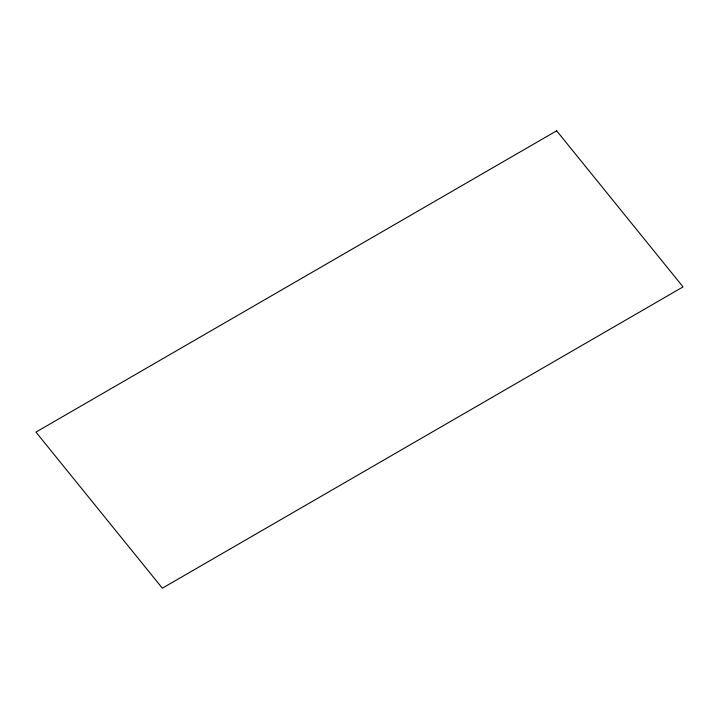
<?xml version="1.0" encoding="UTF-8"?>
<svg xmlns="http://www.w3.org/2000/svg" width="719" height="719" viewBox="0 0 719 719"><rect width="100%" height="100%" fill="white"/><g stroke="black" fill="none" stroke-linecap="round" stroke-linejoin="round"><path stroke-width="1.08" d="M556.65 130.804L35.95 432.101L162.35 588.196L683.05 286.899L556.65 130.804"/></g></svg>
